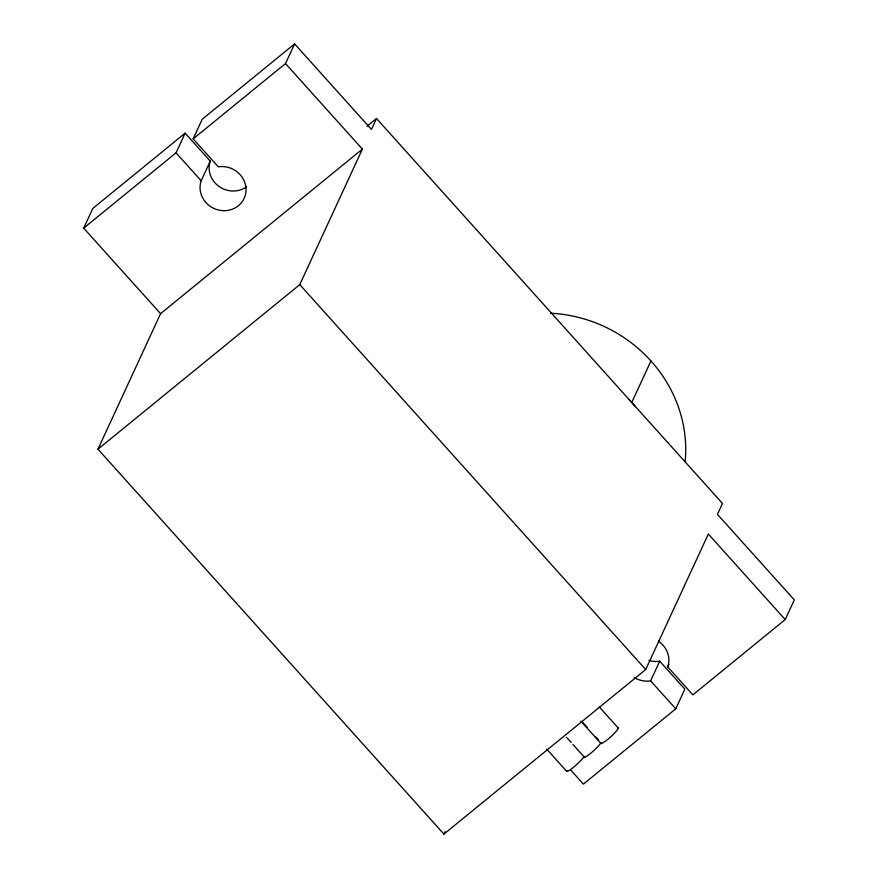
<?xml version="1.0" encoding="UTF-8"?>
<svg xmlns="http://www.w3.org/2000/svg" width="878" height="878" viewBox="0 0 878 878"><rect width="100%" height="100%" fill="white"/><g stroke="black" fill="none" stroke-linecap="round" stroke-linejoin="round"><path stroke-width="1.32" d="M658.412 641.181A23.245 21.818 24.8 0 1 667.741 666.918L692.863 694.871L785.217 619.561L708.337 534.022L645.714 669.541L443.906 834.1L97.963 449.185L160.575 313.666L83.695 228.137L92.783 208.459L185.137 133.149L210.259 161.102A23.245 21.818 24.8 0 0 219.094 186.509A23.245 21.818 24.8 0 0 246.597 186.762M83.695 228.137L176.05 152.827L185.137 133.149M176.05 152.827L201.172 180.78A23.245 21.818 24.8 0 0 219.829 210.303A23.245 21.818 24.8 0 0 246.027 188.935A23.245 21.818 24.8 0 0 218.282 166.831L193.149 138.878L202.247 119.21L294.602 43.9L371.471 129.439L376.519 118.508L722.473 503.423L717.425 514.354L794.305 599.894L785.217 619.561M201.172 180.78L210.259 161.102M193.149 138.878L285.504 63.567L294.602 43.9M97.963 449.185L299.771 284.626L362.384 149.106L285.504 63.567M631.754 402.497L650.949 360.968M443.906 834.1L445.058 831.609M570.59 769.874L583.398 784.131L675.753 708.82L650.631 680.867L659.718 661.189A23.245 21.818 24.8 0 1 648.985 660.421M667.741 666.918L668.871 664.459M675.753 708.82L684.851 689.142L659.718 661.189M366.96 126.3L376.519 118.508M160.575 313.666L362.384 149.106M299.771 284.626L645.714 669.541M599.202 706.845L618.2 727.983M581.96 721.496L587.382 727.533M595.525 736.598L598.236 739.616M580.907 721.2L600.804 743.337M566.661 737.454L571.183 742.492M572.994 744.5L583.848 756.584A11.623 1.668 -41.9 0 0 590.718 753.247A11.623 1.668 -41.9 0 0 600.947 742.634A11.623 1.668 -41.9 0 0 610.089 737.377A11.623 1.668 -41.9 0 0 617.75 727.796M546.698 749.088L566.595 771.235M583.848 756.584A11.623 1.668 -41.9 0 1 573.608 767.196A11.623 1.668 -41.9 0 1 566.749 770.522M628.999 399.501A137.133 128.704 24.8 0 1 635.31 406.591M550.462 313.194A137.133 128.704 24.8 0 1 685.125 461.817M650.631 680.867A23.245 21.818 24.8 0 1 634.344 677.618"/></g></svg>
